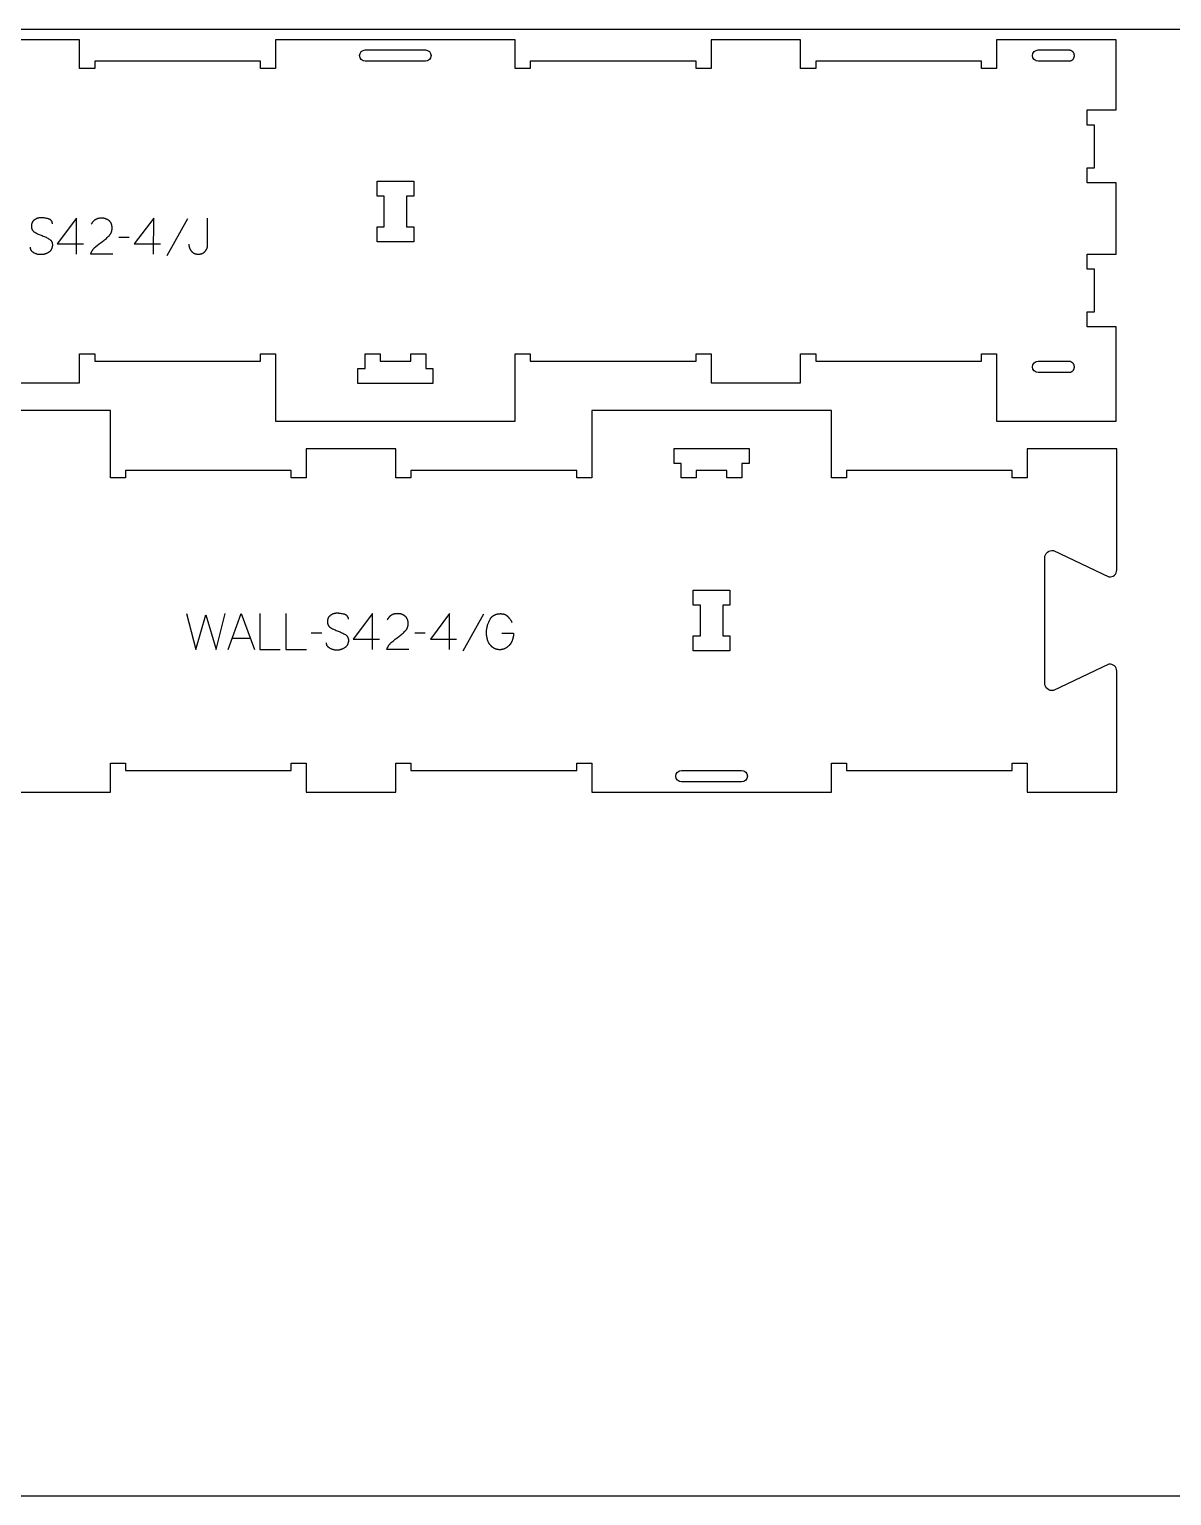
# Model space of a CAD drawing. Extents: x -10701 to -7518, y -19593 to -11999.
# Drawn here: x -9676 to -8726, y -17883 to -16663 of the extents above; entities that cross this region are included whole.
import ezdxf

# ---------------------------------------------------------------- set-up
doc = ezdxf.new("R2010")
doc.units = 0
for name, color, linetype in [('0_SHEET_SPRUCEPLY_2440X122', 1, 'CONTINUOUS'), ('1_ANYTOOL_1MMDEEP_LABELS_S', 2, 'CONTINUOUS'), ('3_ANYTOOL_CUTTHROUGH_INSID', 4, 'CONTINUOUS'), ('4_ANYTOOL_CUTTHROUGH_OUTSI', 5, 'CONTINUOUS')]:
    doc.layers.add(name, color=color, linetype=linetype)

msp = doc.modelspace()

# ---------------------------------------------------------------- linework, layer by layer
at = {"layer": '0_SHEET_SPRUCEPLY_2440X122'}
msp.add_lwpolyline([(-10329.7, -16663.3), (-10329.7, -17883.3), (-7889.7, -17883.3), (-7889.7, -16663.3)], close=True, dxfattribs=at)
at = {"layer": '1_ANYTOOL_1MMDEEP_LABELS_S'}
for points in [[(-9657.3, -16825), (-9657.3, -16824.8), (-9657.3, -16824.7), (-9657.3, -16824.6), (-9657.3, -16824.5), (-9657.3, -16824.4), (-9657.3, -16824.3), (-9657.3, -16824.3), (-9657.4, -16824.2), (-9657.4, -16824.1), (-9657.4, -16824), (-9657.4, -16823.9), (-9657.4, -16823.8), (-9657.5, -16823.8), (-9657.5, -16823.7), (-9657.5, -16823.6), (-9657.5, -16823.5), (-9657.6, -16823.4), (-9657.6, -16823.4), (-9657.6, -16823.3), (-9657.7, -16823.2), (-9657.7, -16823.1), (-9657.7, -16823.1), (-9657.8, -16823), (-9657.8, -16822.9), (-9657.8, -16822.9), (-9657.9, -16822.8), (-9657.9, -16822.7), (-9658, -16822.7), (-9658, -16822.6), (-9658.1, -16822.5), (-9658.1, -16822.5), (-9658.2, -16822.4), (-9658.2, -16822.3), (-9658.3, -16822.3), (-9658.3, -16822.2), (-9658.4, -16822.2), (-9658.5, -16822.1), (-9658.5, -16822.1), (-9658.6, -16822), (-9658.6, -16821.9), (-9658.7, -16821.9), (-9658.8, -16821.8), (-9658.8, -16821.8), (-9658.9, -16821.7), (-9659, -16821.7), (-9659.1, -16821.6), (-9659.1, -16821.6), (-9659.2, -16821.6), (-9659.3, -16821.5), (-9659.4, -16821.5), (-9659.5, -16821.4), (-9659.6, -16821.3), (-9659.8, -16821.3), (-9660, -16821.2), (-9660.2, -16821.1), (-9660.4, -16821.1), (-9660.6, -16821), (-9661.4, -16820.8), (-9662.2, -16820.6), (-9663, -16820.4), (-9663.7, -16820.3), (-9664.1, -16820.2), (-9664.5, -16820.2), (-9664.9, -16820.1), (-9665.2, -16820.1), (-9665.6, -16820.1), (-9666, -16820.1), (-9666.3, -16820.1), (-9666.7, -16820.1), (-9666.9, -16820.1), (-9667.1, -16820.1), (-9667.3, -16820.1), (-9667.5, -16820.1), (-9667.6, -16820.1), (-9667.8, -16820.1), (-9668, -16820.1), (-9668.2, -16820.2), (-9668.4, -16820.2), (-9668.6, -16820.2), (-9668.8, -16820.3), (-9668.9, -16820.3), (-9669.1, -16820.4), (-9669.3, -16820.4), (-9669.5, -16820.5), (-9669.7, -16820.5), (-9669.8, -16820.6), (-9670, -16820.6), (-9670.2, -16820.7), (-9670.3, -16820.8), (-9670.5, -16820.8), (-9670.7, -16820.9), (-9670.8, -16821), (-9671, -16821.1), (-9671.2, -16821.2), (-9671.3, -16821.3), (-9671.5, -16821.4), (-9671.7, -16821.5), (-9671.8, -16821.6), (-9672, -16821.7), (-9672.1, -16821.8), (-9672.3, -16821.9), (-9672.5, -16822), (-9672.6, -16822.1), (-9672.7, -16822.2), (-9672.9, -16822.4), (-9673, -16822.5), (-9673.1, -16822.6), (-9673.3, -16822.7), (-9673.4, -16822.9), (-9673.5, -16823), (-9673.6, -16823.2), (-9673.7, -16823.3), (-9673.8, -16823.5), (-9673.9, -16823.6), (-9674, -16823.8), (-9674.1, -16823.9), (-9674.2, -16824.1), (-9674.2, -16824.3), (-9674.3, -16824.4), (-9674.4, -16824.6), (-9674.4, -16824.8), (-9674.5, -16824.9), (-9674.5, -16825.1), (-9674.6, -16825.3), (-9674.6, -16825.5), (-9674.7, -16825.7), (-9674.7, -16825.9), (-9674.7, -16826.1), (-9674.7, -16826.3), (-9674.8, -16826.5), (-9674.8, -16826.7), (-9674.8, -16826.9), (-9674.8, -16827.1), (-9674.8, -16827.3), (-9674.8, -16827.5), (-9674.8, -16827.7), (-9674.7, -16827.9), (-9674.7, -16828.1), (-9674.7, -16828.3), (-9674.6, -16828.5), (-9674.6, -16828.7), (-9674.6, -16828.9), (-9674.5, -16829.1), (-9674.4, -16829.2), (-9674.4, -16829.4), (-9674.4, -16829.5), (-9674.3, -16829.6), (-9674.3, -16829.7), (-9674.2, -16829.8), (-9674.2, -16829.8), (-9674.2, -16829.9), (-9674.1, -16830), (-9674.1, -16830.1), (-9674, -16830.2), (-9674, -16830.2), (-9673.9, -16830.3), (-9673.9, -16830.4), (-9673.8, -16830.5), (-9673.8, -16830.5), (-9673.7, -16830.6), (-9673.7, -16830.7), (-9673.6, -16830.8), (-9673.6, -16830.8), (-9673.5, -16830.9), (-9673.4, -16831), (-9673.4, -16831), (-9673.3, -16831.1), (-9673.3, -16831.2), (-9673.2, -16831.2), (-9673.1, -16831.4), (-9672.9, -16831.5), (-9672.8, -16831.6), (-9672.6, -16831.7), (-9672.5, -16831.8), (-9672.3, -16831.9), (-9672.1, -16832), (-9672, -16832.1), (-9671.2, -16832.5), (-9670.5, -16832.9), (-9669.8, -16833.3), (-9669, -16833.6), (-9668.2, -16834), (-9667.4, -16834.3), (-9666.6, -16834.6), (-9665.8, -16834.9), (-9665, -16835.3), (-9664.2, -16835.6), (-9663.4, -16835.9), (-9662.6, -16836.3), (-9661.9, -16836.7), (-9661.1, -16837.1), (-9660.4, -16837.5), (-9659.7, -16837.9), (-9659.6, -16838), (-9659.4, -16838.1), (-9659.3, -16838.2), (-9659.2, -16838.3), (-9659.1, -16838.3), (-9659, -16838.4), (-9659, -16838.5), (-9658.9, -16838.5), (-9658.8, -16838.6), (-9658.8, -16838.7), (-9658.7, -16838.7), (-9658.6, -16838.8), (-9658.6, -16838.9), (-9658.5, -16838.9), (-9658.5, -16839), (-9658.4, -16839.1), (-9658.3, -16839.2), (-9658.3, -16839.2), (-9658.2, -16839.3), (-9658.2, -16839.4), (-9658.1, -16839.5), (-9658.1, -16839.5), (-9658, -16839.6), (-9658, -16839.7), (-9658, -16839.8), (-9657.9, -16839.9), (-9657.9, -16839.9), (-9657.8, -16840), (-9657.8, -16840.1), (-9657.8, -16840.2), (-9657.7, -16840.3), (-9657.7, -16840.4), (-9657.7, -16840.5), (-9657.6, -16840.5), (-9657.6, -16840.6), (-9657.6, -16840.7), (-9657.5, -16840.8), (-9657.5, -16841), (-9657.4, -16841.2), (-9657.4, -16841.4), (-9657.4, -16841.6), (-9657.4, -16841.8), (-9657.3, -16842), (-9657.3, -16842.2), (-9657.3, -16842.4), (-9657.3, -16842.6), (-9657.3, -16842.9), (-9657.3, -16843.1), (-9657.3, -16843.3), (-9657.4, -16843.6), (-9657.4, -16843.8), (-9657.4, -16844), (-9657.5, -16844.2), (-9657.5, -16844.4), (-9657.5, -16844.7), (-9657.6, -16844.9), (-9657.7, -16845.1), (-9657.7, -16845.3), (-9657.8, -16845.5), (-9657.9, -16845.7), (-9657.9, -16845.9), (-9658, -16846), (-9658.1, -16846.2), (-9658.2, -16846.4), (-9658.3, -16846.6), (-9658.4, -16846.8), (-9658.5, -16846.9), (-9658.6, -16847.1), (-9658.7, -16847.2), (-9658.8, -16847.4), (-9659, -16847.6), (-9659.1, -16847.7), (-9659.2, -16847.8), (-9659.4, -16848), (-9659.5, -16848.1), (-9659.7, -16848.3), (-9659.8, -16848.4), (-9660, -16848.5), (-9660.2, -16848.6), (-9660.3, -16848.8), (-9660.5, -16848.9), (-9660.9, -16849.1), (-9661.2, -16849.3), (-9661.6, -16849.5), (-9662, -16849.7), (-9662.4, -16849.8), (-9662.7, -16850), (-9662.9, -16850.1), (-9663.1, -16850.1), (-9663.3, -16850.2), (-9663.5, -16850.3), (-9663.7, -16850.3), (-9663.9, -16850.4), (-9664.1, -16850.4), (-9664.3, -16850.5), (-9664.5, -16850.5), (-9664.7, -16850.5), (-9664.9, -16850.6), (-9665.1, -16850.6), (-9665.3, -16850.6), (-9665.5, -16850.7), (-9665.9, -16850.7), (-9666.3, -16850.7), (-9666.7, -16850.7), (-9667.1, -16850.7), (-9667.5, -16850.7), (-9667.9, -16850.7), (-9668.3, -16850.7), (-9668.7, -16850.6), (-9669.1, -16850.5), (-9669.5, -16850.5), (-9669.9, -16850.4), (-9670.3, -16850.3), (-9670.6, -16850.2), (-9671, -16850), (-9671.4, -16849.9), (-9671.7, -16849.7), (-9672.1, -16849.6), (-9672.4, -16849.4), (-9672.8, -16849.2), (-9672.9, -16849.1), (-9673.1, -16849), (-9673.3, -16848.9), (-9673.4, -16848.8), (-9673.6, -16848.7), (-9673.7, -16848.6), (-9673.8, -16848.4), (-9674, -16848.3), (-9674.1, -16848.2), (-9674.2, -16848.1), (-9674.3, -16847.9), (-9674.4, -16847.8), (-9674.5, -16847.7), (-9674.5, -16847.7), (-9674.6, -16847.6), (-9674.6, -16847.5), (-9674.7, -16847.5), (-9674.7, -16847.4), (-9674.8, -16847.3), (-9674.8, -16847.2), (-9674.9, -16847.2), (-9674.9, -16847.1), (-9674.9, -16847), (-9675, -16846.9), (-9675, -16846.9), (-9675.1, -16846.8), (-9675.1, -16846.7), (-9675.1, -16846.6), (-9675.2, -16846.6), (-9675.2, -16846.5), (-9675.2, -16846.4), (-9675.2, -16846.3), (-9675.3, -16846.1), (-9675.3, -16846), (-9675.4, -16845.8), (-9675.4, -16845.6), (-9675.4, -16845.5), (-9675.5, -16845.3), (-9675.5, -16845.1), (-9675.5, -16844.9), (-9675.5, -16844.7), (-9675.5, -16844.5)], [(-9637.3, -16850.4), (-9637.2, -16820.4), (-9653.3, -16841.7)], [(-9607.1, -16850.4), (-9625.4, -16850.3), (-9625.2, -16849.9), (-9625.1, -16849.6), (-9625.1, -16849.4), (-9625, -16849.2), (-9624.9, -16849), (-9624.8, -16848.8), (-9624.7, -16848.5), (-9624.6, -16848.3), (-9624.5, -16848.1), (-9624.4, -16847.9), (-9624.3, -16847.7), (-9624.2, -16847.5), (-9624, -16847.3), (-9623.9, -16847.1), (-9623.8, -16846.9), (-9623.7, -16846.7), (-9623.5, -16846.6), (-9623.4, -16846.4), (-9623.3, -16846.2), (-9623.1, -16846), (-9623, -16845.8), (-9622.8, -16845.6), (-9622.7, -16845.5), (-9622.5, -16845.3), (-9622.4, -16845.1), (-9622.2, -16845), (-9622, -16844.8), (-9621.9, -16844.6), (-9621.7, -16844.5), (-9621.3, -16844.2), (-9619.8, -16842.9), (-9618.4, -16841.8), (-9616.8, -16840.6), (-9615.3, -16839.5), (-9614.6, -16838.9), (-9613.8, -16838.3), (-9613.1, -16837.8), (-9612.4, -16837.2), (-9611.8, -16836.6), (-9611.1, -16836), (-9610.5, -16835.4), (-9609.9, -16834.8), (-9609.8, -16834.6), (-9609.6, -16834.4), (-9609.5, -16834.3), (-9609.3, -16834.1), (-9609.2, -16834), (-9609.1, -16833.8), (-9609, -16833.6), (-9608.9, -16833.4), (-9608.8, -16833.3), (-9608.7, -16833.1), (-9608.6, -16832.9), (-9608.5, -16832.7), (-9608.4, -16832.5), (-9608.3, -16832.4), (-9608.2, -16832.2), (-9608.1, -16832), (-9608.1, -16831.8), (-9608, -16831.6), (-9607.9, -16831.4), (-9607.9, -16831.2), (-9607.8, -16831), (-9607.8, -16830.8), (-9607.7, -16830.6), (-9607.7, -16830.4), (-9607.7, -16830.2), (-9607.6, -16830), (-9607.6, -16829.7), (-9607.6, -16829.5), (-9607.6, -16829.3), (-9607.6, -16829.1), (-9607.5, -16828.9), (-9607.5, -16828.6), (-9607.5, -16828.4), (-9607.6, -16828.1), (-9607.6, -16827.9), (-9607.6, -16827.7), (-9607.6, -16827.4), (-9607.6, -16827.2), (-9607.7, -16827), (-9607.7, -16826.7), (-9607.7, -16826.5), (-9607.8, -16826.3), (-9607.8, -16826.1), (-9607.9, -16825.9), (-9608, -16825.7), (-9608, -16825.5), (-9608.1, -16825.3), (-9608.2, -16825.1), (-9608.3, -16824.9), (-9608.3, -16824.7), (-9608.4, -16824.5), (-9608.5, -16824.3), (-9608.6, -16824.2), (-9608.7, -16824), (-9608.8, -16823.8), (-9609, -16823.7), (-9609.1, -16823.5), (-9609.2, -16823.4), (-9609.3, -16823.2), (-9609.5, -16823.1), (-9609.6, -16822.9), (-9609.8, -16822.8), (-9609.9, -16822.6), (-9610.1, -16822.5), (-9610.2, -16822.4), (-9610.4, -16822.2), (-9610.6, -16822.1), (-9610.7, -16822), (-9610.9, -16821.9), (-9611.1, -16821.8), (-9611.2, -16821.7), (-9611.4, -16821.6), (-9611.6, -16821.5), (-9611.8, -16821.4), (-9612, -16821.3), (-9612.2, -16821.2), (-9612.3, -16821.1), (-9612.5, -16821.1), (-9612.7, -16821), (-9612.9, -16820.9), (-9613.1, -16820.9), (-9613.3, -16820.8), (-9613.5, -16820.7), (-9613.7, -16820.7), (-9614, -16820.6), (-9614.2, -16820.6), (-9614.4, -16820.6), (-9614.6, -16820.5), (-9614.8, -16820.5), (-9615.1, -16820.5), (-9615.3, -16820.4), (-9615.5, -16820.4), (-9615.7, -16820.4), (-9616, -16820.4), (-9616.5, -16820.4), (-9616.8, -16820.4), (-9617.2, -16820.4), (-9617.5, -16820.4), (-9617.9, -16820.5), (-9618.2, -16820.5), (-9618.6, -16820.6), (-9618.9, -16820.6), (-9619.2, -16820.7), (-9619.5, -16820.8), (-9619.7, -16820.8), (-9619.8, -16820.9), (-9620, -16820.9), (-9620.1, -16821), (-9620.3, -16821.1), (-9620.4, -16821.1), (-9620.6, -16821.2), (-9620.7, -16821.2), (-9620.9, -16821.3), (-9621, -16821.4), (-9621.1, -16821.4), (-9621.3, -16821.5), (-9621.4, -16821.6), (-9621.5, -16821.7), (-9621.7, -16821.8), (-9621.8, -16821.8), (-9621.9, -16821.9), (-9622.1, -16822), (-9622.2, -16822.1), (-9622.3, -16822.2), (-9622.4, -16822.3), (-9622.5, -16822.4), (-9622.7, -16822.5), (-9622.8, -16822.6), (-9622.9, -16822.7), (-9623, -16822.8), (-9623.1, -16822.9), (-9623.2, -16823), (-9623.3, -16823.1), (-9623.4, -16823.3), (-9623.6, -16823.4), (-9623.7, -16823.5), (-9623.9, -16823.8), (-9624.1, -16824), (-9624.2, -16824.3), (-9624.4, -16824.6), (-9624.6, -16824.9), (-9624.8, -16825.2), (-9624.9, -16825.5)], [(-9573.1, -16850.4), (-9573, -16820.4), (-9589.1, -16841.7)], [(-9544.9, -16820.9), (-9562.1, -16851.6)], [(-9543.8, -16841.9), (-9543.8, -16842.1), (-9543.8, -16842.3), (-9543.8, -16842.5), (-9543.8, -16842.7), (-9543.8, -16842.9), (-9543.7, -16843.1), (-9543.7, -16843.3), (-9543.7, -16843.5), (-9543.6, -16843.7), (-9543.6, -16843.9), (-9543.6, -16844.1), (-9543.5, -16844.3), (-9543.4, -16844.5), (-9543.4, -16844.7), (-9543.3, -16844.9), (-9543.3, -16845.1), (-9543.2, -16845.2), (-9543.1, -16845.4), (-9543, -16845.6), (-9543, -16845.8), (-9542.9, -16846), (-9542.8, -16846.1), (-9542.7, -16846.3), (-9542.6, -16846.5), (-9542.5, -16846.7), (-9542.4, -16846.8), (-9542.2, -16847), (-9542.1, -16847.2), (-9542, -16847.3), (-9541.9, -16847.5), (-9541.7, -16847.7), (-9541.6, -16847.8), (-9541.5, -16848), (-9541.3, -16848.1), (-9541.2, -16848.3), (-9541, -16848.4), (-9540.9, -16848.6), (-9540.7, -16848.7), (-9540.6, -16848.8), (-9540.4, -16849), (-9540.3, -16849.1), (-9540.1, -16849.2), (-9539.9, -16849.3), (-9539.8, -16849.4), (-9539.6, -16849.5), (-9539.4, -16849.6), (-9539.2, -16849.7), (-9539, -16849.8), (-9538.9, -16849.8), (-9538.7, -16849.9), (-9538.5, -16850), (-9538.3, -16850), (-9538.1, -16850.1), (-9537.9, -16850.1), (-9537.7, -16850.2), (-9537.5, -16850.2), (-9537.3, -16850.3), (-9537.1, -16850.3), (-9536.9, -16850.3), (-9536.7, -16850.4), (-9536.5, -16850.4), (-9536.2, -16850.4), (-9536, -16850.4), (-9535.8, -16850.4), (-9535.6, -16850.4), (-9535.4, -16850.4), (-9535.2, -16850.4), (-9535, -16850.4), (-9534.8, -16850.3), (-9534.6, -16850.3), (-9534.4, -16850.3), (-9534.2, -16850.3), (-9534, -16850.2), (-9533.8, -16850.2), (-9533.6, -16850.1), (-9533.4, -16850.1), (-9533.2, -16850), (-9533, -16849.9), (-9532.9, -16849.9), (-9532.7, -16849.8), (-9532.5, -16849.7), (-9532.3, -16849.7), (-9532.2, -16849.6), (-9532, -16849.5), (-9531.9, -16849.4), (-9531.7, -16849.3), (-9531.5, -16849.2), (-9531.4, -16849.1), (-9531.2, -16849), (-9531.1, -16848.8), (-9530.9, -16848.7), (-9530.8, -16848.6), (-9530.6, -16848.5), (-9530.5, -16848.3), (-9530.4, -16848.2), (-9530.2, -16848), (-9530.1, -16847.9), (-9530, -16847.7), (-9529.8, -16847.6), (-9529.7, -16847.4), (-9529.6, -16847.3), (-9529.5, -16847.1), (-9529.4, -16847), (-9529.3, -16846.8), (-9529.2, -16846.6), (-9529.1, -16846.5), (-9529, -16846.3), (-9528.9, -16846.1), (-9528.8, -16846), (-9528.8, -16845.8), (-9528.7, -16845.6), (-9528.6, -16845.4), (-9528.6, -16845.2), (-9528.5, -16845.1), (-9528.4, -16844.9), (-9528.4, -16844.7), (-9528.3, -16844.5), (-9528.3, -16844.3), (-9528.3, -16844.1), (-9528.2, -16843.9), (-9528.2, -16843.7), (-9528.2, -16843.5), (-9528.1, -16843.3), (-9528.1, -16843.1), (-9528.1, -16842.9), (-9528.1, -16842.7), (-9528.1, -16842.5), (-9528.1, -16842.3), (-9528.1, -16820.4)], [(-9653.3, -16841.7), (-9631.5, -16841.7)], [(-9593.4, -16836.5), (-9602.1, -16836.6)], [(-9589.1, -16841.7), (-9567.3, -16841.7)], [(-9545.7, -17149.4), (-9538, -17179.4), (-9529.5, -17150.3), (-9521.1, -17179.4), (-9513.6, -17149.4)], [(-9511, -17179.4), (-9500.1, -17149.4), (-9489, -17179.4)], [(-9484.8, -17149.4), (-9484.8, -17179.4), (-9467.7, -17179.4)], [(-9462.9, -17149.4), (-9462.9, -17179.4), (-9445.8, -17179.4)], [(-9411, -17154), (-9411, -17153.8), (-9411, -17153.8), (-9411, -17153.7), (-9411, -17153.6), (-9411, -17153.5), (-9411, -17153.4), (-9411, -17153.3), (-9411, -17153.2), (-9411, -17153.1), (-9411.1, -17153), (-9411.1, -17153), (-9411.1, -17152.9), (-9411.1, -17152.8), (-9411.1, -17152.7), (-9411.2, -17152.6), (-9411.2, -17152.6), (-9411.2, -17152.5), (-9411.2, -17152.4), (-9411.3, -17152.3), (-9411.3, -17152.3), (-9411.3, -17152.2), (-9411.4, -17152.1), (-9411.4, -17152), (-9411.5, -17152), (-9411.5, -17151.9), (-9411.5, -17151.8), (-9411.6, -17151.8), (-9411.6, -17151.7), (-9411.7, -17151.6), (-9411.7, -17151.6), (-9411.8, -17151.5), (-9411.8, -17151.5), (-9411.9, -17151.4), (-9411.9, -17151.3), (-9412, -17151.3), (-9412.1, -17151.2), (-9412.1, -17151.2), (-9412.2, -17151.1), (-9412.2, -17151), (-9412.3, -17151), (-9412.4, -17150.9), (-9412.4, -17150.9), (-9412.5, -17150.8), (-9412.6, -17150.8), (-9412.7, -17150.7), (-9412.7, -17150.7), (-9412.8, -17150.6), (-9412.9, -17150.6), (-9413, -17150.6), (-9413, -17150.5), (-9413.1, -17150.5), (-9413.3, -17150.4), (-9413.5, -17150.3), (-9413.6, -17150.2), (-9413.8, -17150.2), (-9414, -17150.1), (-9414.2, -17150), (-9415, -17149.8), (-9415.8, -17149.6), (-9416.6, -17149.5), (-9417.4, -17149.3), (-9417.8, -17149.3), (-9418.2, -17149.2), (-9418.5, -17149.2), (-9418.9, -17149.2), (-9419.3, -17149.1), (-9419.6, -17149.1), (-9420, -17149.1), (-9420.3, -17149.1), (-9420.5, -17149.1), (-9420.7, -17149.1), (-9420.9, -17149.1), (-9421.1, -17149.1), (-9421.3, -17149.1), (-9421.5, -17149.2), (-9421.7, -17149.2), (-9421.9, -17149.2), (-9422.1, -17149.2), (-9422.2, -17149.3), (-9422.4, -17149.3), (-9422.6, -17149.4), (-9422.8, -17149.4), (-9423, -17149.5), (-9423.1, -17149.5), (-9423.3, -17149.6), (-9423.5, -17149.6), (-9423.7, -17149.7), (-9423.8, -17149.7), (-9424, -17149.8), (-9424.2, -17149.9), (-9424.3, -17150), (-9424.5, -17150), (-9424.7, -17150.1), (-9424.8, -17150.2), (-9425, -17150.3), (-9425.2, -17150.4), (-9425.3, -17150.5), (-9425.5, -17150.6), (-9425.6, -17150.7), (-9425.8, -17150.8), (-9426, -17150.9), (-9426.1, -17151), (-9426.3, -17151.2), (-9426.4, -17151.3), (-9426.5, -17151.4), (-9426.7, -17151.5), (-9426.8, -17151.7), (-9426.9, -17151.8), (-9427, -17151.9), (-9427.2, -17152.1), (-9427.3, -17152.2), (-9427.4, -17152.4), (-9427.5, -17152.5), (-9427.6, -17152.7), (-9427.7, -17152.8), (-9427.7, -17153), (-9427.8, -17153.1), (-9427.9, -17153.3), (-9428, -17153.5), (-9428, -17153.6), (-9428.1, -17153.8), (-9428.1, -17154), (-9428.2, -17154.2), (-9428.2, -17154.4), (-9428.3, -17154.5), (-9428.3, -17154.7), (-9428.4, -17154.9), (-9428.4, -17155.1), (-9428.4, -17155.3), (-9428.4, -17155.5), (-9428.4, -17155.7), (-9428.4, -17155.9), (-9428.4, -17156.1), (-9428.4, -17156.3), (-9428.4, -17156.6), (-9428.4, -17156.8), (-9428.4, -17157), (-9428.4, -17157.2), (-9428.3, -17157.4), (-9428.3, -17157.6), (-9428.3, -17157.7), (-9428.2, -17157.9), (-9428.2, -17158.1), (-9428.1, -17158.3), (-9428, -17158.5), (-9428, -17158.6), (-9428, -17158.6), (-9427.9, -17158.7), (-9427.9, -17158.8), (-9427.9, -17158.9), (-9427.8, -17159), (-9427.8, -17159.1), (-9427.7, -17159.1), (-9427.7, -17159.2), (-9427.6, -17159.3), (-9427.6, -17159.4), (-9427.5, -17159.4), (-9427.5, -17159.5), (-9427.4, -17159.6), (-9427.4, -17159.7), (-9427.3, -17159.7), (-9427.3, -17159.8), (-9427.2, -17159.9), (-9427.2, -17159.9), (-9427.1, -17160), (-9427, -17160.1), (-9427, -17160.1), (-9426.9, -17160.2), (-9426.9, -17160.3), (-9426.7, -17160.4), (-9426.6, -17160.5), (-9426.4, -17160.6), (-9426.3, -17160.8), (-9426.1, -17160.9), (-9426, -17161), (-9425.8, -17161.1), (-9425.6, -17161.2), (-9424.9, -17161.6), (-9424.2, -17162), (-9423.4, -17162.3), (-9422.7, -17162.7), (-9421.9, -17163), (-9421.1, -17163.4), (-9420.3, -17163.7), (-9419.4, -17164), (-9418.6, -17164.3), (-9417.8, -17164.6), (-9417, -17165), (-9416.3, -17165.3), (-9415.5, -17165.7), (-9414.8, -17166.1), (-9414.1, -17166.5), (-9413.4, -17166.9), (-9413.2, -17167), (-9413.1, -17167.2), (-9412.9, -17167.3), (-9412.8, -17167.3), (-9412.8, -17167.4), (-9412.7, -17167.5), (-9412.6, -17167.5), (-9412.6, -17167.6), (-9412.5, -17167.6), (-9412.4, -17167.7), (-9412.4, -17167.8), (-9412.3, -17167.8), (-9412.2, -17167.9), (-9412.2, -17168), (-9412.1, -17168.1), (-9412.1, -17168.1), (-9412, -17168.2), (-9412, -17168.3), (-9411.9, -17168.3), (-9411.8, -17168.4), (-9411.8, -17168.5), (-9411.7, -17168.6), (-9411.7, -17168.7), (-9411.7, -17168.7), (-9411.6, -17168.8), (-9411.6, -17168.9), (-9411.5, -17169), (-9411.5, -17169.1), (-9411.5, -17169.1), (-9411.4, -17169.2), (-9411.4, -17169.3), (-9411.3, -17169.4), (-9411.3, -17169.5), (-9411.3, -17169.6), (-9411.3, -17169.7), (-9411.2, -17169.8), (-9411.2, -17169.9), (-9411.1, -17170), (-9411.1, -17170.2), (-9411.1, -17170.4), (-9411, -17170.6), (-9411, -17170.8), (-9411, -17171), (-9411, -17171.3), (-9411, -17171.5), (-9411, -17171.7), (-9411, -17171.9), (-9411, -17172.1), (-9411, -17172.4), (-9411, -17172.6), (-9411, -17172.8), (-9411.1, -17173.1), (-9411.1, -17173.3), (-9411.2, -17173.5), (-9411.2, -17173.7), (-9411.3, -17173.9), (-9411.3, -17174.1), (-9411.4, -17174.3), (-9411.4, -17174.5), (-9411.5, -17174.7), (-9411.6, -17174.9), (-9411.7, -17175.1), (-9411.8, -17175.3), (-9411.8, -17175.5), (-9411.9, -17175.6), (-9412, -17175.8), (-9412.2, -17176), (-9412.3, -17176.1), (-9412.4, -17176.3), (-9412.5, -17176.4), (-9412.6, -17176.6), (-9412.8, -17176.7), (-9412.9, -17176.9), (-9413, -17177), (-9413.2, -17177.2), (-9413.3, -17177.3), (-9413.5, -17177.4), (-9413.7, -17177.6), (-9413.8, -17177.7), (-9414, -17177.8), (-9414.2, -17177.9), (-9414.5, -17178.1), (-9414.9, -17178.4), (-9415.3, -17178.5), (-9415.6, -17178.7), (-9416, -17178.9), (-9416.4, -17179), (-9416.6, -17179.1), (-9416.8, -17179.2), (-9417, -17179.2), (-9417.2, -17179.3), (-9417.3, -17179.4), (-9417.5, -17179.4), (-9417.7, -17179.5), (-9417.9, -17179.5), (-9418.1, -17179.5), (-9418.3, -17179.6), (-9418.5, -17179.6), (-9418.7, -17179.7), (-9418.9, -17179.7), (-9419.1, -17179.7), (-9419.5, -17179.8), (-9420, -17179.8), (-9420.4, -17179.8), (-9420.8, -17179.8), (-9421.2, -17179.8), (-9421.6, -17179.7), (-9422, -17179.7), (-9422.4, -17179.7), (-9422.8, -17179.6), (-9423.2, -17179.5), (-9423.5, -17179.4), (-9423.9, -17179.3), (-9424.3, -17179.2), (-9424.7, -17179.1), (-9425, -17178.9), (-9425.4, -17178.8), (-9425.7, -17178.6), (-9426.1, -17178.4), (-9426.4, -17178.2), (-9426.6, -17178.1), (-9426.8, -17178), (-9426.9, -17177.9), (-9427.1, -17177.8), (-9427.2, -17177.7), (-9427.4, -17177.6), (-9427.5, -17177.5), (-9427.6, -17177.4), (-9427.8, -17177.2), (-9427.9, -17177.1), (-9428, -17177), (-9428.1, -17176.8), (-9428.2, -17176.8), (-9428.2, -17176.7), (-9428.3, -17176.6), (-9428.3, -17176.6), (-9428.4, -17176.5), (-9428.4, -17176.4), (-9428.4, -17176.4), (-9428.5, -17176.3), (-9428.5, -17176.2), (-9428.6, -17176.1), (-9428.6, -17176.1), (-9428.6, -17176), (-9428.7, -17175.9), (-9428.7, -17175.8), (-9428.8, -17175.8), (-9428.8, -17175.7), (-9428.8, -17175.6), (-9428.8, -17175.5), (-9428.9, -17175.4), (-9428.9, -17175.4), (-9429, -17175.2), (-9429, -17175), (-9429, -17174.9), (-9429.1, -17174.7), (-9429.1, -17174.5), (-9429.1, -17174.3), (-9429.1, -17174.1), (-9429.2, -17174), (-9429.2, -17173.8), (-9429.2, -17173.6)], [(-9390.9, -17179.4), (-9390.9, -17149.4), (-9406.9, -17170.8)], [(-9360.7, -17179.4), (-9379, -17179.4), (-9378.9, -17178.9), (-9378.8, -17178.7), (-9378.7, -17178.5), (-9378.6, -17178.2), (-9378.5, -17178), (-9378.5, -17177.8), (-9378.4, -17177.6), (-9378.3, -17177.4), (-9378.2, -17177.2), (-9378, -17177), (-9377.9, -17176.8), (-9377.8, -17176.6), (-9377.7, -17176.4), (-9377.6, -17176.2), (-9377.5, -17176), (-9377.3, -17175.8), (-9377.2, -17175.6), (-9377.1, -17175.4), (-9376.9, -17175.2), (-9376.8, -17175), (-9376.6, -17174.9), (-9376.5, -17174.7), (-9376.3, -17174.5), (-9376.2, -17174.3), (-9376, -17174.2), (-9375.9, -17174), (-9375.7, -17173.8), (-9375.5, -17173.7), (-9375.3, -17173.5), (-9375, -17173.2), (-9373.5, -17172), (-9372, -17170.8), (-9370.5, -17169.6), (-9369, -17168.5), (-9368.2, -17168), (-9367.5, -17167.4), (-9366.8, -17166.8), (-9366.1, -17166.2), (-9365.4, -17165.6), (-9364.8, -17165), (-9364.2, -17164.4), (-9363.6, -17163.8), (-9363.4, -17163.6), (-9363.3, -17163.5), (-9363.1, -17163.3), (-9363, -17163.2), (-9362.9, -17163), (-9362.8, -17162.8), (-9362.6, -17162.7), (-9362.5, -17162.5), (-9362.4, -17162.3), (-9362.3, -17162.1), (-9362.2, -17162), (-9362.1, -17161.8), (-9362, -17161.6), (-9361.9, -17161.4), (-9361.9, -17161.2), (-9361.8, -17161), (-9361.7, -17160.8), (-9361.7, -17160.6), (-9361.6, -17160.4), (-9361.5, -17160.2), (-9361.5, -17160), (-9361.4, -17159.8), (-9361.4, -17159.6), (-9361.3, -17159.4), (-9361.3, -17159.2), (-9361.3, -17159), (-9361.3, -17158.8), (-9361.2, -17158.6), (-9361.2, -17158.3), (-9361.2, -17158.1), (-9361.2, -17157.9), (-9361.2, -17157.7), (-9361.2, -17157.4), (-9361.2, -17157.2), (-9361.2, -17156.9), (-9361.2, -17156.7), (-9361.3, -17156.5), (-9361.3, -17156.2), (-9361.3, -17156), (-9361.4, -17155.8), (-9361.4, -17155.6), (-9361.4, -17155.3), (-9361.5, -17155.1), (-9361.6, -17154.9), (-9361.6, -17154.7), (-9361.7, -17154.5), (-9361.8, -17154.3), (-9361.8, -17154.1), (-9361.9, -17153.9), (-9362, -17153.8), (-9362.1, -17153.6), (-9362.2, -17153.4), (-9362.3, -17153.2), (-9362.4, -17153), (-9362.5, -17152.9), (-9362.6, -17152.7), (-9362.7, -17152.6), (-9362.9, -17152.4), (-9363, -17152.2), (-9363.1, -17152.1), (-9363.3, -17152), (-9363.4, -17151.8), (-9363.6, -17151.7), (-9363.7, -17151.5), (-9363.9, -17151.4), (-9364, -17151.3), (-9364.2, -17151.2), (-9364.4, -17151.1), (-9364.6, -17150.9), (-9364.7, -17150.8), (-9364.9, -17150.7), (-9365.1, -17150.6), (-9365.3, -17150.5), (-9365.4, -17150.4), (-9365.6, -17150.4), (-9365.8, -17150.3), (-9366, -17150.2), (-9366.2, -17150.1), (-9366.4, -17150), (-9366.6, -17150), (-9366.8, -17149.9), (-9367, -17149.8), (-9367.2, -17149.8), (-9367.4, -17149.7), (-9367.6, -17149.7), (-9367.8, -17149.7), (-9368, -17149.6), (-9368.3, -17149.6), (-9368.5, -17149.5), (-9368.7, -17149.5), (-9368.9, -17149.5), (-9369.2, -17149.5), (-9369.4, -17149.5), (-9369.6, -17149.5), (-9370.1, -17149.4), (-9370.5, -17149.5), (-9370.8, -17149.5), (-9371.2, -17149.5), (-9371.5, -17149.5), (-9371.9, -17149.6), (-9372.2, -17149.6), (-9372.5, -17149.7), (-9372.9, -17149.8), (-9373.2, -17149.8), (-9373.3, -17149.9), (-9373.5, -17149.9), (-9373.6, -17150), (-9373.8, -17150), (-9373.9, -17150.1), (-9374.1, -17150.2), (-9374.2, -17150.2), (-9374.4, -17150.3), (-9374.5, -17150.4), (-9374.6, -17150.4), (-9374.8, -17150.5), (-9374.9, -17150.6), (-9375.1, -17150.6), (-9375.2, -17150.7), (-9375.3, -17150.8), (-9375.5, -17150.9), (-9375.6, -17151), (-9375.7, -17151.1), (-9375.8, -17151.2), (-9376, -17151.2), (-9376.1, -17151.3), (-9376.2, -17151.4), (-9376.3, -17151.5), (-9376.4, -17151.6), (-9376.6, -17151.7), (-9376.7, -17151.9), (-9376.8, -17152), (-9376.9, -17152.1), (-9377, -17152.2), (-9377.1, -17152.3), (-9377.2, -17152.4), (-9377.3, -17152.6), (-9377.5, -17152.8), (-9377.7, -17153.1), (-9377.9, -17153.4), (-9378.1, -17153.6), (-9378.3, -17153.9), (-9378.4, -17154.2), (-9378.6, -17154.5)], [(-9326.7, -17179.4), (-9326.7, -17149.4), (-9342.7, -17170.8)], [(-9298.5, -17149.9), (-9315.7, -17180.7)], [(-9283.3, -17165.6), (-9273.6, -17165.7), (-9273.6, -17166.5), (-9273.7, -17167.3), (-9273.7, -17167.7), (-9273.7, -17168.1), (-9273.8, -17168.5), (-9273.9, -17168.9), (-9273.9, -17169.2), (-9274, -17169.6), (-9274.1, -17169.9), (-9274.2, -17170.3), (-9274.3, -17170.6), (-9274.4, -17171), (-9274.5, -17171.3), (-9274.6, -17171.6), (-9274.7, -17171.9), (-9274.8, -17172.2), (-9274.9, -17172.5), (-9275.1, -17172.8), (-9275.2, -17173.1), (-9275.4, -17173.4), (-9275.5, -17173.7), (-9275.7, -17174), (-9275.9, -17174.2), (-9276.1, -17174.5), (-9276.2, -17174.8), (-9276.4, -17175), (-9276.6, -17175.2), (-9276.8, -17175.5), (-9277, -17175.7), (-9277.3, -17175.9), (-9277.5, -17176.1), (-9277.7, -17176.4), (-9277.9, -17176.6), (-9278.2, -17176.8), (-9278.4, -17176.9), (-9278.6, -17177.1), (-9278.8, -17177.3), (-9279.1, -17177.5), (-9279.3, -17177.6), (-9279.5, -17177.8), (-9279.8, -17177.9), (-9280, -17178.1), (-9280.2, -17178.2), (-9280.5, -17178.3), (-9280.7, -17178.5), (-9281, -17178.6), (-9281.2, -17178.7), (-9281.4, -17178.8), (-9281.7, -17178.9), (-9281.9, -17179), (-9282.2, -17179), (-9282.4, -17179.1), (-9282.7, -17179.2), (-9282.9, -17179.3), (-9283.2, -17179.3), (-9283.4, -17179.4), (-9283.7, -17179.4), (-9283.9, -17179.4), (-9284.2, -17179.5), (-9284.4, -17179.5), (-9284.7, -17179.5), (-9285, -17179.5), (-9285.2, -17179.5), (-9285.5, -17179.5), (-9285.7, -17179.5), (-9286, -17179.4), (-9286.2, -17179.4), (-9286.5, -17179.4), (-9286.7, -17179.3), (-9287, -17179.3), (-9287.2, -17179.2), (-9287.5, -17179.2), (-9287.7, -17179.1), (-9288, -17179), (-9288.2, -17178.9), (-9288.5, -17178.8), (-9288.7, -17178.7), (-9288.9, -17178.6), (-9289.2, -17178.5), (-9289.4, -17178.4), (-9289.6, -17178.3), (-9289.9, -17178.1), (-9290.1, -17178), (-9290.3, -17177.8), (-9290.6, -17177.7), (-9290.8, -17177.5), (-9291, -17177.4), (-9291.2, -17177.2), (-9291.5, -17177), (-9291.7, -17176.8), (-9291.9, -17176.6), (-9292.1, -17176.4), (-9292.3, -17176.2), (-9292.5, -17176), (-9292.8, -17175.7), (-9293, -17175.5), (-9293.2, -17175.3), (-9293.3, -17175), (-9293.5, -17174.8), (-9293.7, -17174.5), (-9293.9, -17174.2), (-9294, -17174), (-9294.2, -17173.7), (-9294.4, -17173.4), (-9294.5, -17173.1), (-9294.6, -17172.8), (-9294.8, -17172.4), (-9294.9, -17172.1), (-9295, -17171.8), (-9295.1, -17171.4), (-9295.2, -17171.1), (-9295.3, -17170.7), (-9295.4, -17170.4), (-9295.5, -17170), (-9295.6, -17169.6), (-9295.6, -17169.2), (-9295.7, -17168.8), (-9295.8, -17168.4), (-9295.8, -17168), (-9295.9, -17167.6), (-9295.9, -17166.8), (-9296, -17165.9), (-9296, -17165), (-9296, -17164.3), (-9295.9, -17163.6), (-9295.9, -17162.9), (-9295.8, -17162.3), (-9295.7, -17161.6), (-9295.6, -17160.9), (-9295.5, -17160.3), (-9295.3, -17159.6), (-9295.1, -17159), (-9294.9, -17158.3), (-9294.7, -17157.7), (-9294.5, -17157), (-9294.2, -17156.4), (-9293.9, -17155.7), (-9293.6, -17155.1), (-9293.3, -17154.5), (-9293.1, -17154.2), (-9292.9, -17153.9), (-9292.8, -17153.6), (-9292.6, -17153.3), (-9292.4, -17153), (-9292.3, -17152.9), (-9292.2, -17152.8), (-9292.1, -17152.6), (-9291.9, -17152.5), (-9291.8, -17152.4), (-9291.7, -17152.3), (-9291.6, -17152.2), (-9291.5, -17152), (-9291.4, -17151.9), (-9291.3, -17151.8), (-9291.1, -17151.7), (-9291, -17151.6), (-9290.9, -17151.5), (-9290.8, -17151.4), (-9290.6, -17151.3), (-9290.5, -17151.2), (-9290.4, -17151.1), (-9290.2, -17151), (-9290.1, -17151), (-9290, -17150.9), (-9289.8, -17150.8), (-9289.7, -17150.7), (-9289.6, -17150.6), (-9289.4, -17150.6), (-9289.3, -17150.5), (-9289.1, -17150.4), (-9289, -17150.3), (-9288.8, -17150.3), (-9288.7, -17150.2), (-9288.5, -17150.2), (-9288.4, -17150.1), (-9288.2, -17150), (-9287.9, -17149.9), (-9287.5, -17149.8), (-9287.2, -17149.8), (-9286.9, -17149.7), (-9286.5, -17149.6), (-9286.2, -17149.6), (-9285.8, -17149.5), (-9285.4, -17149.5), (-9285.1, -17149.5), (-9284.7, -17149.5), (-9284.3, -17149.4), (-9284, -17149.4), (-9283.8, -17149.5), (-9283.6, -17149.5), (-9283.4, -17149.5), (-9283.2, -17149.5), (-9283, -17149.5), (-9282.8, -17149.6), (-9282.6, -17149.6), (-9282.4, -17149.6), (-9282.2, -17149.7), (-9282, -17149.7), (-9281.8, -17149.8), (-9281.6, -17149.8), (-9281.4, -17149.9), (-9281.2, -17149.9), (-9281, -17150), (-9280.8, -17150.1), (-9280.6, -17150.2), (-9280.5, -17150.2), (-9280.3, -17150.3), (-9280.1, -17150.4), (-9280, -17150.5), (-9279.8, -17150.6), (-9279.6, -17150.7), (-9279.5, -17150.8), (-9279.3, -17150.9), (-9279.2, -17151.1), (-9279, -17151.2), (-9278.9, -17151.3), (-9278.7, -17151.4), (-9278.6, -17151.6), (-9278.4, -17151.7), (-9278.1, -17152), (-9277.9, -17152.3), (-9277.6, -17152.6), (-9277.3, -17152.9), (-9277.1, -17153.2), (-9276.9, -17153.5), (-9276.6, -17153.8), (-9276.4, -17154.1), (-9276.2, -17154.5), (-9275.9, -17154.8), (-9275.7, -17155.1), (-9275.5, -17155.5), (-9275.3, -17155.8), (-9275.1, -17156.2), (-9274.9, -17156.5), (-9274.8, -17156.9)], [(-9507.5, -17169.9), (-9492.6, -17169.9)], [(-9433.2, -17165.6), (-9442, -17165.6)], [(-9406.9, -17170.8), (-9385.2, -17170.8)], [(-9347, -17165.6), (-9355.8, -17165.6)], [(-9342.7, -17170.8), (-9321, -17170.8)]]:
    msp.add_lwpolyline(points, dxfattribs=at)
at = {"layer": '3_ANYTOOL_CUTTHROUGH_INSID', "color": 4}
for points in [[(-9396.9, -16680.4), (-9346.9, -16680.4, -1), (-9346.9, -16689.9), (-9396.9, -16689.9, -1)], [(-8836.9, -16680.4), (-8811.1, -16680.4), (-8811, -16680.4), (-8810.9, -16680.4), (-8810.8, -16680.4), (-8810.7, -16680.5), (-8810.6, -16680.5), (-8810.5, -16680.5), (-8810.4, -16680.5), (-8810.3, -16680.5), (-8810.2, -16680.5), (-8810.1, -16680.6), (-8810, -16680.6), (-8809.9, -16680.6), (-8809.8, -16680.7), (-8809.7, -16680.7), (-8809.7, -16680.7), (-8809.6, -16680.8), (-8809.5, -16680.8), (-8809.4, -16680.9), (-8809.3, -16680.9), (-8809.2, -16681), (-8809.1, -16681.1), (-8809, -16681.1), (-8808.9, -16681.2), (-8808.8, -16681.2), (-8808.8, -16681.3), (-8808.7, -16681.4), (-8808.6, -16681.5), (-8808.5, -16681.5), (-8808.4, -16681.6), (-8808.4, -16681.7), (-8808.3, -16681.8), (-8808.2, -16681.9), (-8808.1, -16682), (-8808.1, -16682), (-8808, -16682.1), (-8807.9, -16682.2), (-8807.9, -16682.3), (-8807.8, -16682.4), (-8807.8, -16682.5), (-8807.7, -16682.6), (-8807.7, -16682.7), (-8807.6, -16682.8), (-8807.6, -16682.9), (-8807.5, -16683), (-8807.5, -16683.1), (-8807.4, -16683.2), (-8807.4, -16683.4), (-8807.4, -16683.5), (-8807.3, -16683.6), (-8807.3, -16683.7), (-8807.3, -16683.8), (-8807.2, -16683.9), (-8807.2, -16684), (-8807.2, -16684.1), (-8807.2, -16684.2), (-8807.2, -16684.3), (-8807.1, -16684.4), (-8807.1, -16684.5), (-8807.1, -16684.7), (-8807.1, -16684.8), (-8807.1, -16684.9), (-8807.1, -16685), (-8807.1, -16685.1), (-8807.1, -16685.2), (-8807.1, -16685.3), (-8807.1, -16685.4), (-8807.1, -16685.5), (-8807.1, -16685.6), (-8807.1, -16685.7), (-8807.1, -16685.8), (-8807.1, -16685.9), (-8807.2, -16686), (-8807.2, -16686.1), (-8807.2, -16686.3), (-8807.2, -16686.4), (-8807.2, -16686.5), (-8807.3, -16686.6), (-8807.3, -16686.7), (-8807.3, -16686.8), (-8807.4, -16686.9), (-8807.4, -16687), (-8807.4, -16687.1), (-8807.5, -16687.2), (-8807.5, -16687.3), (-8807.6, -16687.4), (-8807.6, -16687.5), (-8807.7, -16687.6), (-8807.7, -16687.7), (-8807.8, -16687.8), (-8807.8, -16687.9), (-8807.9, -16688), (-8807.9, -16688.1), (-8808, -16688.2), (-8808.1, -16688.3), (-8808.1, -16688.4), (-8808.2, -16688.5), (-8808.3, -16688.6), (-8808.4, -16688.7), (-8808.4, -16688.7), (-8808.5, -16688.8), (-8808.6, -16688.9), (-8808.7, -16689), (-8808.8, -16689.1), (-8808.8, -16689.1), (-8808.9, -16689.2), (-8809, -16689.3), (-8809.1, -16689.3), (-8809.2, -16689.4), (-8809.3, -16689.4), (-8809.4, -16689.5), (-8809.5, -16689.5), (-8809.6, -16689.6), (-8809.7, -16689.6), (-8809.7, -16689.7), (-8809.8, -16689.7), (-8809.9, -16689.7), (-8810, -16689.8), (-8810.1, -16689.8), (-8810.2, -16689.8), (-8810.3, -16689.8), (-8810.4, -16689.9), (-8810.5, -16689.9), (-8810.6, -16689.9), (-8810.7, -16689.9), (-8810.8, -16689.9), (-8810.9, -16689.9), (-8811, -16689.9), (-8811.1, -16689.9), (-8836.9, -16689.9, -1)], [(-8836.9, -16948.9, -1), (-8836.9, -16939.4), (-8811.1, -16939.4), (-8811, -16939.4), (-8810.9, -16939.4), (-8810.8, -16939.4), (-8810.7, -16939.5), (-8810.6, -16939.5), (-8810.5, -16939.5), (-8810.4, -16939.5), (-8810.3, -16939.5), (-8810.2, -16939.5), (-8810.1, -16939.6), (-8810, -16939.6), (-8809.9, -16939.6), (-8809.8, -16939.7), (-8809.7, -16939.7), (-8809.7, -16939.7), (-8809.6, -16939.8), (-8809.5, -16939.8), (-8809.4, -16939.9), (-8809.3, -16939.9), (-8809.2, -16940), (-8809.1, -16940.1), (-8809, -16940.1), (-8808.9, -16940.2), (-8808.8, -16940.2), (-8808.8, -16940.3), (-8808.7, -16940.4), (-8808.6, -16940.5), (-8808.5, -16940.5), (-8808.4, -16940.6), (-8808.4, -16940.7), (-8808.3, -16940.8), (-8808.2, -16940.9), (-8808.1, -16941), (-8808.1, -16941), (-8808, -16941.1), (-8807.9, -16941.2), (-8807.9, -16941.3), (-8807.8, -16941.4), (-8807.8, -16941.5), (-8807.7, -16941.6), (-8807.7, -16941.7), (-8807.6, -16941.8), (-8807.6, -16941.9), (-8807.5, -16942), (-8807.5, -16942.1), (-8807.4, -16942.2), (-8807.4, -16942.4), (-8807.4, -16942.5), (-8807.3, -16942.6), (-8807.3, -16942.7), (-8807.3, -16942.8), (-8807.2, -16942.9), (-8807.2, -16943), (-8807.2, -16943.1), (-8807.2, -16943.2), (-8807.2, -16943.3), (-8807.1, -16943.4), (-8807.1, -16943.5), (-8807.1, -16943.7), (-8807.1, -16943.8), (-8807.1, -16943.9), (-8807.1, -16944), (-8807.1, -16944.1), (-8807.1, -16944.2), (-8807.1, -16944.3), (-8807.1, -16944.4), (-8807.1, -16944.5), (-8807.1, -16944.6), (-8807.1, -16944.7), (-8807.1, -16944.8), (-8807.1, -16944.9), (-8807.2, -16945), (-8807.2, -16945.1), (-8807.2, -16945.3), (-8807.2, -16945.4), (-8807.2, -16945.5), (-8807.3, -16945.6), (-8807.3, -16945.7), (-8807.3, -16945.8), (-8807.4, -16945.9), (-8807.4, -16946), (-8807.4, -16946.1), (-8807.5, -16946.2), (-8807.5, -16946.3), (-8807.6, -16946.4), (-8807.6, -16946.5), (-8807.7, -16946.6), (-8807.7, -16946.7), (-8807.8, -16946.8), (-8807.8, -16946.9), (-8807.9, -16947), (-8807.9, -16947.1), (-8808, -16947.2), (-8808.1, -16947.3), (-8808.1, -16947.4), (-8808.2, -16947.5), (-8808.3, -16947.6), (-8808.4, -16947.7), (-8808.4, -16947.7), (-8808.5, -16947.8), (-8808.6, -16947.9), (-8808.7, -16948), (-8808.8, -16948.1), (-8808.8, -16948.1), (-8808.9, -16948.2), (-8809, -16948.3), (-8809.1, -16948.3), (-8809.2, -16948.4), (-8809.3, -16948.4), (-8809.4, -16948.5), (-8809.5, -16948.5), (-8809.6, -16948.6), (-8809.7, -16948.6), (-8809.7, -16948.7), (-8809.8, -16948.7), (-8809.9, -16948.7), (-8810, -16948.8), (-8810.1, -16948.8), (-8810.2, -16948.8), (-8810.3, -16948.8), (-8810.4, -16948.9), (-8810.5, -16948.9), (-8810.6, -16948.9), (-8810.7, -16948.9), (-8810.8, -16948.9), (-8810.9, -16948.9), (-8811, -16948.9), (-8811.1, -16948.9)], [(-9083.7, -17289.4), (-9133.7, -17289.4, -1), (-9133.7, -17279.9), (-9083.7, -17279.9, -1)]]:
    msp.add_lwpolyline(points, format="xyb", close=True, dxfattribs=at)
for points in [[(-9381.1, -16827.5), (-9381.1, -16802), (-9387.1, -16802), (-9387.1, -16789.5), (-9356.6, -16789.5), (-9356.6, -16802), (-9362.6, -16802), (-9362.6, -16827.5), (-9356.6, -16827.5), (-9356.6, -16840), (-9387.1, -16840), (-9387.1, -16827.5)], [(-9359.1, -16939.4), (-9359.1, -16933.4), (-9346.6, -16933.4), (-9346.6, -16945.4), (-9340.6, -16945.4), (-9340.6, -16957.9), (-9403.1, -16957.9), (-9403.1, -16945.4), (-9397.1, -16945.4), (-9397.1, -16933.4), (-9384.6, -16933.4), (-9384.6, -16939.4)], [(-9121.5, -17030.4), (-9121.5, -17036.4), (-9134, -17036.4), (-9134, -17024.4), (-9140, -17024.4), (-9140, -17011.9), (-9077.5, -17011.9), (-9077.5, -17024.4), (-9083.5, -17024.4), (-9083.5, -17036.4), (-9096, -17036.4), (-9096, -17030.4)], [(-9099.5, -17142.4), (-9099.5, -17167.9), (-9093.5, -17167.9), (-9093.5, -17180.4), (-9124, -17180.4), (-9124, -17167.9), (-9118, -17167.9), (-9118, -17142.4), (-9124, -17142.4), (-9124, -17129.9), (-9093.5, -17129.9), (-9093.5, -17142.4)]]:
    msp.add_lwpolyline(points, close=True, dxfattribs=at)
at = {"layer": '4_ANYTOOL_CUTTHROUGH_OUTSI', "color": 5}
msp.add_lwpolyline([(-9709.1, -16957.4), (-9634.6, -16957.4), (-9634.6, -16933.4), (-9622.1, -16933.4), (-9622.1, -16939.4), (-9484.1, -16939.4), (-9484.1, -16933.4), (-9471.6, -16933.4), (-9471.6, -16989.4), (-9272.1, -16989.4), (-9272.1, -16933.4), (-9259.6, -16933.4), (-9259.6, -16939.4), (-9221.9, -16939.4), (-9121.6, -16939.4), (-9121.6, -16933.4), (-9109.1, -16933.4), (-9109.1, -16957.4), (-9034.6, -16957.4), (-9034.6, -16933.4), (-9022.1, -16933.4), (-9022.1, -16939.4), (-8921.9, -16939.4), (-8884.1, -16939.4), (-8884.1, -16933.4), (-8871.6, -16933.4), (-8871.6, -16989.4), (-8772.1, -16989.4), (-8772.1, -16969.7), (-8772.1, -16957.7), (-8772.1, -16910.9), (-8796.1, -16910.9), (-8796.1, -16898.4), (-8790.1, -16898.4), (-8790.1, -16862.9), (-8796.1, -16862.9), (-8796.1, -16850.4), (-8772.1, -16850.4), (-8772.1, -16790.9), (-8796.1, -16790.9), (-8796.1, -16778.4), (-8790.1, -16778.4), (-8790.1, -16742.9), (-8796.1, -16742.9), (-8796.1, -16730.4), (-8772.1, -16730.4), (-8772.1, -16671.9), (-8871.6, -16671.9), (-8871.6, -16695.9), (-8871.9, -16695.9), (-8871.9, -16695.9), (-8884.1, -16695.9), (-8884.1, -16689.9), (-8921.9, -16689.9), (-9022.1, -16689.9), (-9022.1, -16695.9), (-9034.6, -16695.9), (-9034.6, -16671.9), (-9109.1, -16671.9), (-9109.1, -16695.9), (-9121.6, -16695.9), (-9121.6, -16689.9), (-9221.9, -16689.9), (-9259.6, -16689.9), (-9259.6, -16695.9), (-9272.1, -16695.9), (-9272.1, -16671.9), (-9471.6, -16671.9), (-9471.6, -16695.9), (-9484.1, -16695.9), (-9484.1, -16689.9), (-9622.1, -16689.9), (-9622.1, -16695.9), (-9634.6, -16695.9), (-9634.6, -16671.9), (-9709.1, -16671.9)], dxfattribs=at)
msp.add_lwpolyline([(-9808.5, -17297.9), (-9609, -17297.9), (-9609, -17273.9), (-9596.5, -17273.9), (-9596.5, -17279.9), (-9458.5, -17279.9), (-9458.5, -17273.9), (-9446, -17273.9), (-9446, -17297.9), (-9371.5, -17297.9), (-9371.5, -17273.9), (-9359, -17273.9), (-9359, -17279.9), (-9221, -17279.9), (-9221, -17273.9), (-9208.5, -17273.9), (-9208.5, -17297.9), (-9009, -17297.9), (-9009, -17273.9), (-8996.5, -17273.9), (-8996.5, -17279.9), (-8858.5, -17279.9), (-8858.5, -17273.9), (-8846, -17273.9), (-8846, -17297.9), (-8771.5, -17297.9), (-8771.5, -17197.2), (-8771.5, -17197.2, 0.461625), (-8778.1, -17191.6), (-8824.2, -17213.4), (-8824.2, -17213.4), (-8824.2, -17213.4, -0.220464), (-8829.3, -17212, -0.220464), (-8831.5, -17207.3), (-8831.5, -17103, -0.220464), (-8829.3, -17098.3, -0.220464), (-8824.2, -17096.9), (-8824.2, -17096.9), (-8824.1, -17096.9), (-8778.1, -17118.8), (-8778.1, -17118.8, 0.218884), (-8773.5, -17117.5, 0.220464), (-8771.5, -17113.1), (-8771.5, -17036.2), (-8771.5, -17012.4), (-8846, -17012.4), (-8846, -17036.4), (-8858.5, -17036.4), (-8858.5, -17030.4), (-8996.5, -17030.4), (-8996.5, -17036.4), (-9009, -17036.4), (-9009, -17036.2), (-9009, -16980.4), (-9208.5, -16980.4), (-9208.5, -17036.4), (-9221, -17036.4), (-9221, -17030.4), (-9359, -17030.4), (-9359, -17036.4), (-9371.5, -17036.4), (-9371.5, -17012.4), (-9446, -17012.4), (-9446, -17036.4), (-9458.5, -17036.4), (-9458.5, -17030.4), (-9596.5, -17030.4), (-9596.5, -17036.4), (-9609, -17036.4), (-9609, -17036.2), (-9609, -16980.4), (-9808.5, -16980.4)], format="xyb", dxfattribs=at)

doc.saveas('drawing.dxf')
